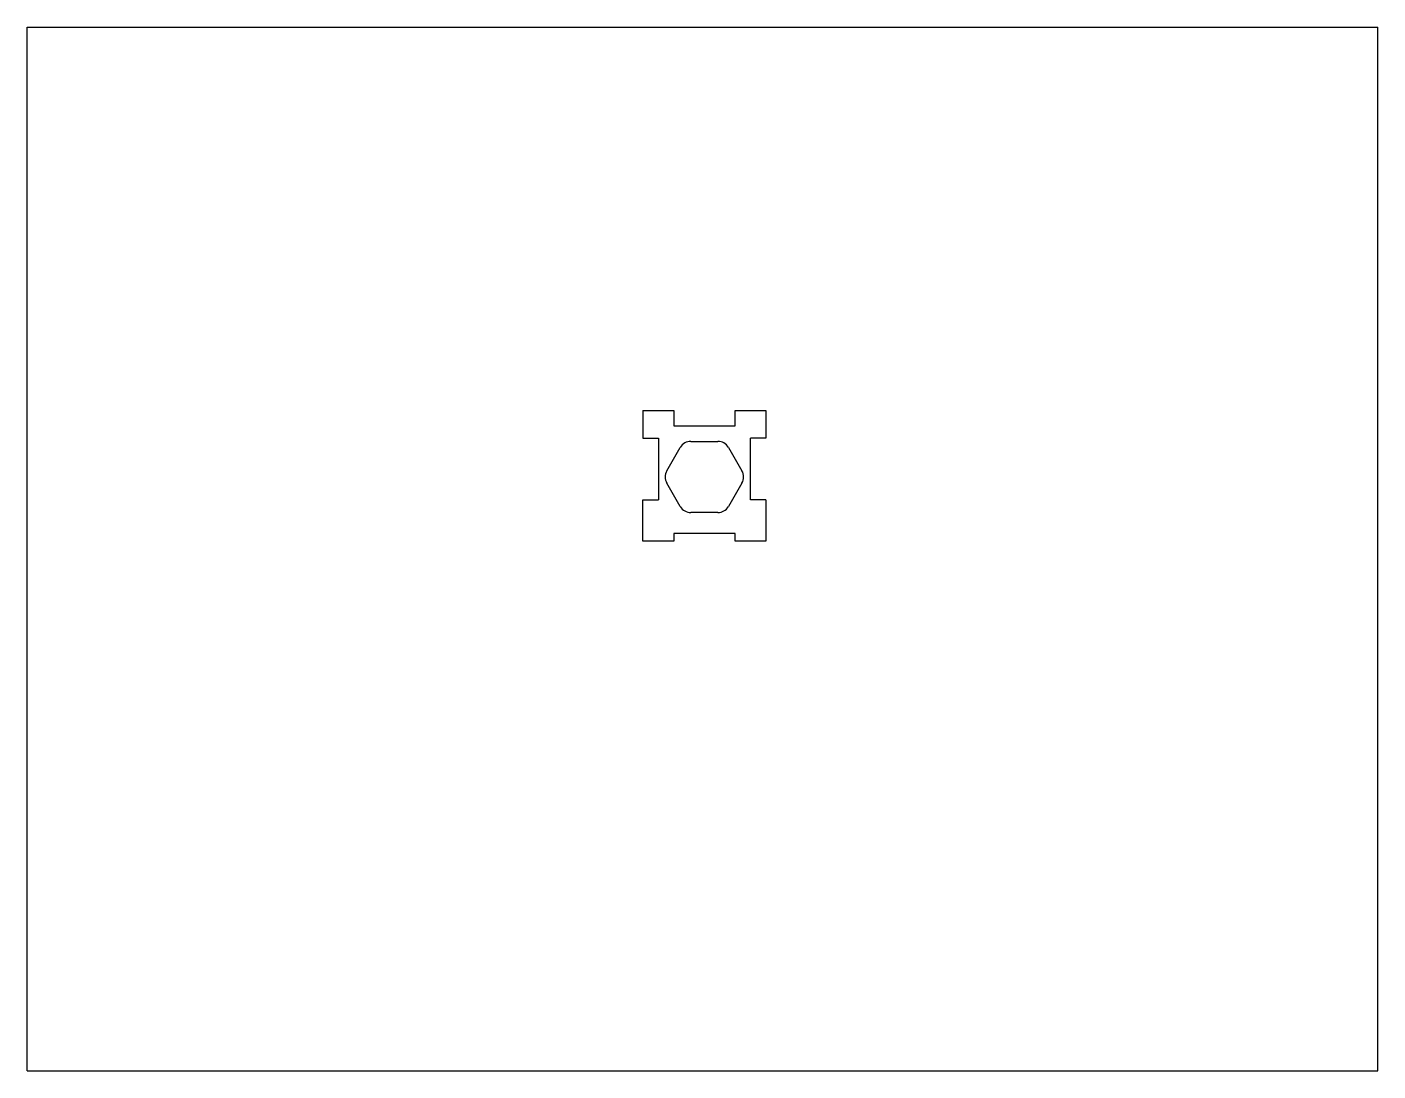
# Model space of a CAD drawing. Header units: inches. Extents: x 0 to 22, y 0 to 17.
import ezdxf

# ---------------------------------------------------------------- set-up
doc = ezdxf.new("R2010")
doc.units = ezdxf.units.IN
doc.header["$LTSCALE"] = 1.21
doc.header["$MEASUREMENT"] = 0
doc.layers.get('0').update_dxf_attribs({"linetype": 'CONTINUOUS'})

msp = doc.modelspace()

# ---------------------------------------------------------------- linework, layer by layer
at = {"color": 7, "linetype": 'Continuous'}
for p, q in [((0, 0), (0, 17)), ((0, 17), (22, 17)), ((22, 0), (22, 17)), ((10.031, 10.753), (10.031, 10.303)), ((10.031, 10.753), (10.531, 10.753)), ((10.531, 10.753), (10.531, 10.503)), ((11.531, 10.503), (11.531, 10.753)), ((11.531, 10.753), (12.031, 10.753)), ((12.031, 10.753), (12.031, 10.303)), ((10.531, 10.503), (11.531, 10.503)), ((10.031, 10.303), (10.281, 10.303)), ((10.281, 10.303), (10.281, 9.303)), ((10.418, 9.773), (10.638, 10.153)), ((10.811, 10.253), (11.25, 10.253)), ((11.423, 10.153), (11.643, 9.773)), ((12.031, 10.303), (11.781, 10.303)), ((11.781, 9.303), (11.781, 10.303)), ((10.638, 9.193), (10.418, 9.573)), ((11.643, 9.573), (11.423, 9.193)), ((10.031, 8.628), (10.031, 9.303)), ((10.031, 9.303), (10.281, 9.303)), ((12.031, 9.303), (11.781, 9.303)), ((12.031, 9.303), (12.031, 8.628)), ((11.25, 9.093), (10.811, 9.093)), ((10.531, 8.628), (10.031, 8.628)), ((11.531, 8.753), (10.531, 8.753)), ((10.531, 8.753), (10.531, 8.628)), ((11.531, 8.628), (11.531, 8.753)), ((12.031, 8.628), (11.531, 8.628)), ((0, 0), (22, 0))]:
    msp.add_line(p, q, dxfattribs=at)
for centre, start, end in [((10.811, 10.053), 90, 150), ((11.25, 10.053), 30, 90), ((10.591, 9.673), 150, 210), ((11.47, 9.673), 330, 30), ((10.811, 9.293), 210, 270), ((11.25, 9.293), 270, 330)]:
    msp.add_arc(centre, 0.2, start, end, dxfattribs=at)

doc.saveas('drawing.dxf')
